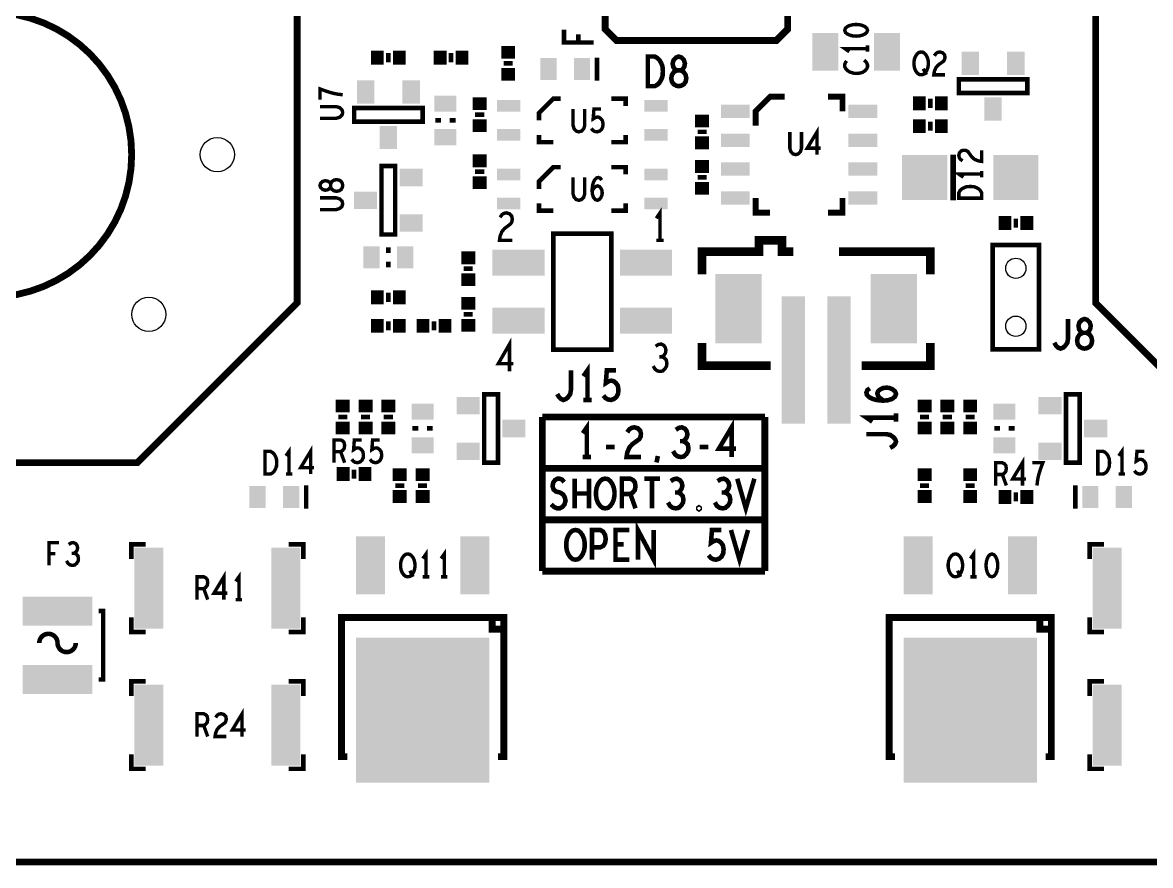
# Model space of a CAD drawing. Extents: x -15 to 124, y -144 to 129.
# Drawn here: x 32.47 to 81.9, y -0.15 to 36.79 of the extents above; entities that cross this region are included whole.
import ezdxf

# ---------------------------------------------------------------- set-up
doc = ezdxf.new("R2010")
doc.units = 0
doc.layers.get('0').update_dxf_attribs({"linetype": 'CONTINUOUS'})
for name, color, linetype in [('BOARD_ART', 7, 'CONTINUOUS'), ('PASTETOP_ART', 6, 'CONTINUOUS'), ('SILK_TOP_ART', 1, 'CONTINUOUS'), ('UCBALANCER-1-4_DRL', 13, 'CONTINUOUS')]:
    doc.layers.add(name, color=color, linetype=linetype)

# ---------------------------------------------------------------- blocks, each defined once
blk = doc.blocks.new('RECTANGLE_61')
blk.add_solid([(2.921, 3.175), (2.921, -3.175), (-2.921, 3.175), (-2.921, -3.175)])
blk = doc.blocks.new('RECTANGLE_51')
blk.add_solid([(1.524, 0.635), (1.524, -0.635), (-1.524, 0.635), (-1.524, -0.635)])
blk = doc.blocks.new('RECTANGLE_45')
blk.add_solid([(0.635, 1.27), (0.635, -1.27), (-0.635, 1.27), (-0.635, -1.27)])
blk = doc.blocks.new('RECTANGLE_38')
blk.add_solid([(0.508, 0.381), (0.508, -0.381), (-0.508, 0.381), (-0.508, -0.381)])
blk = doc.blocks.new('RECTANGLE_58')
blk.add_solid([(0.635, 1.778), (0.635, -1.778), (-0.635, 1.778), (-0.635, -1.778)])
blk = doc.blocks.new('RECTANGLE_37')
blk.add_solid([(0.381, 0.508), (0.381, -0.508), (-0.381, 0.508), (-0.381, -0.508)])
blk = doc.blocks.new('RECTANGLE_70')
blk.add_solid([(0.3556, 0.4826), (0.3556, -0.4826), (-0.3556, 0.4826), (-0.3556, -0.4826)])
blk = doc.blocks.new('RECTANGLE_47')
blk.add_solid([(0.5715, 0.8255), (0.5715, -0.8255), (-0.5715, 0.8255), (-0.5715, -0.8255)])
blk = doc.blocks.new('RECTANGLE_43')
blk.add_solid([(1.016, 1.524), (1.016, -1.524), (-1.016, 1.524), (-1.016, -1.524)])
blk = doc.blocks.new('RECTANGLE_73')
blk.add_solid([(0.3048, 0.2794), (0.3048, -0.2794), (-0.3048, 0.2794), (-0.3048, -0.2794)])
blk = doc.blocks.new('RECTANGLE_68')
blk.add_solid([(0.4826, 0.3556), (0.4826, -0.3556), (-0.4826, 0.3556), (-0.4826, -0.3556)])
blk = doc.blocks.new('RECTANGLE_40')
blk.add_solid([(0.635, 0.2921), (0.635, -0.2921), (-0.635, 0.2921), (-0.635, -0.2921)])
blk = doc.blocks.new('RECTANGLE_74')
blk.add_solid([(0.2794, 0.3048), (0.2794, -0.3048), (-0.2794, 0.3048), (-0.2794, -0.3048)])
blk = doc.blocks.new('RECTANGLE_53')
blk.add_solid([(1.143, 0.5715), (1.143, -0.5715), (-1.143, 0.5715), (-1.143, -0.5715)])
blk = doc.blocks.new('RECTANGLE_34')
blk.add_solid([(0.508, 0.254), (0.508, -0.254), (-0.508, 0.254), (-0.508, -0.254)])
blk = doc.blocks.new('RECTANGLE_60')
blk.add_solid([(0.508, 2.794), (0.508, -2.794), (-0.508, 2.794), (-0.508, -2.794)])
blk = doc.blocks.new('SQUARE_72')
blk.add_solid([(0.9906, 0.9906), (0.9906, -0.9906), (-0.9906, 0.9906), (-0.9906, -0.9906)])
blk = doc.blocks.new('ROUND_4')
blk.add_circle((0, 0), 0.445)
blk = doc.blocks.new('ROUND_6')
blk.add_circle((0, 0), 0.75)

msp = doc.modelspace()

# ---------------------------------------------------------------- linework, layer by layer
at = {"layer": 'BOARD_ART', "const_width": 0.3}
for points in [[(58.5, 44), (58, 43.5), (58, 36.5), (58.5, 36), (65.5, 36), (66, 36.5), (66, 43.5), (65.5, 44), (58.5, 44)], [(0, 24.75), (0, 19.75), (0, 1), (1, 0), (123, 0), (124, 1), (124, 19.75), (124, 22.75)]]:
    msp.add_lwpolyline(points, dxfattribs=at)
msp.add_lwpolyline([(24.75, 31, 1), (37.25, 31, 1)], format="xyb", close=True, dxfattribs=at)
at = {"layer": 'SILK_TOP_ART'}
for points, const_width in [([(31, 44.5), (37.5, 44.5), (44.5, 37.5), (44.5, 24.5), (37.5, 17.5), (24.5, 17.5), (17.5, 24.5), (17.5, 37.5), (24.5, 44.5), (31, 44.5)], 0.3), ([(93, 44.5), (99.5, 44.5), (106.5, 37.5), (106.5, 24.5), (99.5, 17.5), (86.5, 17.5), (79.5, 24.5), (79.5, 37.5), (86.5, 44.5), (93, 44.5)], 0.3), ([(57.5, 35.915), (56.2, 35.915), (56.2, 36.485)], 0.2), ([(68.5, 36.45), (68.5333, 36.3567), (68.6167, 36.2867), (68.7167, 36.24), (68.85, 36.205), (69, 36.1933), (69.15, 36.205), (69.2833, 36.24), (69.3834, 36.2867), (69.4667, 36.3567), (69.5, 36.45), (69.4667, 36.5433), (69.3834, 36.6133), (69.2833, 36.66), (69.15, 36.695), (69, 36.7067), (68.85, 36.695), (68.7167, 36.66), (68.6167, 36.6133), (68.5333, 36.5433), (68.5, 36.45)], 0.15), ([(56.8283, 36.275), (56.8283, 35.915)], 0.2), ([(69.5, 35.65), (68.5, 35.65), (68.7, 35.51)], 0.15), ([(69.5, 35.51), (69.5, 35.79)], 0.15), ([(48.5, 35.05), (48.5, 35.45)], 0.2032), ([(51.25, 35.05), (51.25, 35.45)], 0.2032), ([(53.95, 35), (53.55, 35)], 0.2032), ([(57.647, 35.258), (57.647, 34.242)], 0.2032), ([(59.87, 34), (59.87, 35.3), (60.17, 35.3), (60.29, 35.235), (60.38, 35.1483), (60.455, 35.0184), (60.515, 34.8666), (60.53, 34.65), (60.515, 34.4333), (60.455, 34.2816), (60.38, 34.1516), (60.29, 34.065), (60.17, 34), (59.87, 34)], 0.2), ([(61.227, 34), (61.332, 34.0217), (61.452, 34.0866), (61.527, 34.195), (61.557, 34.3467), (61.527, 34.4983), (61.437, 34.6283), (61.302, 34.6933), (61.152, 34.6933), (61.062, 34.7367), (60.987, 34.845), (60.957, 34.9967), (61.002, 35.1483), (61.107, 35.2567), (61.227, 35.3), (61.347, 35.2567), (61.452, 35.1483), (61.497, 34.9967), (61.467, 34.845), (61.392, 34.7367), (61.302, 34.6933), (61.152, 34.6933), (61.017, 34.6283), (60.927, 34.4983), (60.897, 34.3467), (60.927, 34.195), (61.002, 34.0866), (61.122, 34.0217), (61.227, 34)], 0.2), ([(68.5833, 35.1067), (68.5333, 35.0367), (68.5, 34.955), (68.5, 34.8617), (68.55, 34.7567), (68.6333, 34.675), (68.7333, 34.6167), (68.9, 34.57), (69.05, 34.5583), (69.2, 34.5817), (69.3, 34.6167), (69.4, 34.6867), (69.4667, 34.7683), (69.5, 34.85), (69.5, 34.9317), (69.4667, 35.0133), (69.4167, 35.0833), (69.35, 35.1417)], 0.15), ([(71.85, 34.5), (71.7567, 34.5167), (71.675, 34.5833), (71.605, 34.6833), (71.5583, 34.8), (71.535, 34.9333), (71.535, 35.0667), (71.5583, 35.2), (71.605, 35.3167), (71.675, 35.4167), (71.7567, 35.4833), (71.85, 35.5), (71.9433, 35.4833), (72.025, 35.4167), (72.095, 35.3167), (72.1417, 35.2), (72.165, 35.0667), (72.165, 34.9333), (72.1417, 34.8), (72.095, 34.6833), (72.025, 34.5833), (71.9433, 34.5167), (71.85, 34.5)], 0.15), ([(72.4283, 35.3333), (72.4983, 35.4333), (72.58, 35.4833), (72.6733, 35.5), (72.79, 35.4667), (72.8717, 35.3833), (72.895, 35.2833), (72.8833, 35.1833), (72.8367, 35.1), (72.6033, 34.9333), (72.4983, 34.8167), (72.4283, 34.65), (72.405, 34.5), (72.895, 34.5)], 0.15), ([(71.9433, 34.7667), (72.0833, 34.5)], 0.15), ([(76.5, 34.3), (73.5, 34.3), (73.5, 33.7), (76.5, 33.7), (76.5, 34.3)], 0.2), ([(46.5, 33.6267), (46.2833, 33.65), (46.1, 33.685), (45.9333, 33.7317), (45.75, 33.79), (45.5, 33.8833), (45.5, 33.4167)], 0.15), ([(64.595, 32.27), (64.595, 32.905), (65.23, 33.54), (65.865, 33.54)], 0.254), ([(67.77, 33.54), (68.405, 33.54), (68.405, 32.905)], 0.254), ([(45.5, 32.5933), (46.2167, 32.5933), (46.3667, 32.64), (46.4667, 32.7333), (46.5, 32.85), (46.4667, 32.9667), (46.3667, 33.06), (46.2167, 33.1067), (45.5, 33.1067)], 0.15), ([(50, 33.05), (47, 33.05), (47, 32.45), (50, 32.45), (50, 33.05)], 0.2), ([(55.095, 32.5), (55.095, 32.8175), (55.73, 33.4525), (56.0475, 33.4525)], 0.2032), ([(58.27, 33.4525), (58.905, 33.4525), (58.905, 33.135)], 0.2032), ([(72.25, 33.45), (72.25, 33.05)], 0.2032), ([(52.3, 32.75), (52.7, 32.75)], 0.2032), ([(56.5933, 33), (56.5933, 32.2833), (56.64, 32.1333), (56.7333, 32.0333), (56.85, 32), (56.9667, 32.0333), (57.06, 32.1333), (57.1067, 32.2833), (57.1067, 33)], 0.15), ([(57.3933, 32.15), (57.4633, 32.0667), (57.545, 32.0167), (57.65, 32), (57.755, 32.0333), (57.8367, 32.1), (57.895, 32.2167), (57.9067, 32.35), (57.8833, 32.4833), (57.825, 32.5667), (57.7433, 32.6333), (57.6617, 32.65), (57.58, 32.6333), (57.475, 32.5667), (57.51, 33), (57.825, 33)], 0.15), ([(50.5555, 32.5), (50.8095, 32.5)], 0.2032), ([(51.1905, 32.5), (51.4445, 32.5)], 0.2032), ([(67.29, 31), (67.29, 32), (66.8583, 31.2833), (67.4417, 31.2833)], 0.15), ([(72.25, 32.45), (72.25, 32.05)], 0.2032), ([(55.73, 31.5475), (55.095, 31.5475), (55.095, 31.865)], 0.2032), ([(58.905, 31.865), (58.905, 31.5475), (58.27, 31.5475)], 0.2032), ([(62.45, 32), (62.05, 32)], 0.2032), ([(66.0933, 32), (66.0933, 31.2833), (66.14, 31.1333), (66.2333, 31.0333), (66.35, 31), (66.4667, 31.0333), (66.56, 31.1333), (66.6067, 31.2833), (66.6067, 32)], 0.15), ([(73.6667, 30.7283), (73.5667, 30.7983), (73.5167, 30.88), (73.5, 30.9733), (73.5333, 31.09), (73.6167, 31.1717), (73.7167, 31.195), (73.8167, 31.1833), (73.9, 31.1367), (74.0667, 30.9033), (74.1833, 30.7983), (74.35, 30.7283), (74.5, 30.705), (74.5, 31.195)], 0.15), ([(73.25, 29), (73.25, 31)], 0.25), ([(48.8, 27.5), (48.8, 30.5), (48.2, 30.5), (48.2, 27.5), (48.8, 27.5)], 0.2), ([(52.3, 30.25), (52.7, 30.25)], 0.2032), ([(55.095, 29.5), (55.095, 29.8175), (55.73, 30.4525), (56.0475, 30.4525)], 0.2032), ([(58.27, 30.4525), (58.905, 30.4525), (58.905, 30.135)], 0.2032), ([(74.5, 30.15), (73.5, 30.15), (73.7, 30.01)], 0.15), ([(74.5, 30.01), (74.5, 30.29)], 0.15), ([(46.5, 29.65), (46.4833, 29.7317), (46.4333, 29.825), (46.35, 29.8833), (46.2333, 29.9067), (46.1167, 29.8833), (46.0167, 29.8133), (45.9667, 29.7083), (45.9667, 29.5917), (45.9333, 29.5217), (45.85, 29.4633), (45.7333, 29.44), (45.6167, 29.475), (45.5333, 29.5567), (45.5, 29.65), (45.5333, 29.7433), (45.6167, 29.825), (45.7333, 29.86), (45.85, 29.8367), (45.9333, 29.7783), (45.9667, 29.7083), (45.9667, 29.5917), (46.0167, 29.4867), (46.1167, 29.4167), (46.2333, 29.3933), (46.35, 29.4167), (46.4333, 29.475), (46.4833, 29.5683), (46.5, 29.65)], 0.15), ([(56.5933, 30), (56.5933, 29.2833), (56.64, 29.1333), (56.7333, 29.0333), (56.85, 29), (56.9667, 29.0333), (57.06, 29.1333), (57.1067, 29.2833), (57.1067, 30)], 0.15), ([(57.4283, 29.4166), (57.51, 29.5333), (57.58, 29.6), (57.6733, 29.6333), (57.755, 29.6), (57.8133, 29.5333), (57.86, 29.4333), (57.8717, 29.3167), (57.86, 29.2167), (57.8133, 29.1166), (57.7433, 29.0333), (57.6617, 29), (57.5683, 29.0333), (57.4867, 29.1333), (57.44, 29.2833), (57.4283, 29.45), (57.4517, 29.6666), (57.4867, 29.7833), (57.545, 29.9), (57.6267, 29.9833), (57.7083, 30), (57.79, 29.9667), (57.8483, 29.8833)], 0.15), ([(62.05, 30), (62.45, 30)], 0.2032), ([(74.5, 29.0933), (73.5, 29.0933), (73.5, 29.3267), (73.55, 29.42), (73.6167, 29.49), (73.7167, 29.5483), (73.8334, 29.595), (74, 29.6067), (74.1667, 29.595), (74.2833, 29.5483), (74.3834, 29.49), (74.45, 29.42), (74.5, 29.3267), (74.5, 29.0933)], 0.15), ([(45.5, 28.5933), (46.2167, 28.5933), (46.3667, 28.64), (46.4667, 28.7333), (46.5, 28.85), (46.4667, 28.9667), (46.3667, 29.06), (46.2167, 29.1067), (45.5, 29.1067)], 0.15), ([(65.23, 28.46), (64.595, 28.46), (64.595, 29.095)], 0.254), ([(68.405, 29.095), (68.405, 28.46), (67.77, 28.46)], 0.254), ([(55.73, 28.5475), (55.095, 28.5475), (55.095, 28.865)], 0.2032), ([(58.905, 28.865), (58.905, 28.5475), (58.27, 28.5475)], 0.2032), ([(60.4, 27.25), (60.4, 28.45), (60.24, 28.21)], 0.15), ([(53.3967, 28.25), (53.4767, 28.37), (53.57, 28.43), (53.6767, 28.45), (53.81, 28.41), (53.9033, 28.31), (53.93, 28.19), (53.9167, 28.07), (53.8633, 27.97), (53.5967, 27.77), (53.4767, 27.63), (53.3967, 27.43), (53.37, 27.25), (53.93, 27.25)], 0.15), ([(76, 28.2), (76, 27.8)], 0.2032), ([(55.73, 22.46), (58.27, 22.46), (58.27, 27.54), (55.73, 27.54), (55.73, 22.46)], 0.2032), ([(60.24, 27.25), (60.56, 27.25)], 0.15), ([(62.25, 25.75), (62.25, 26.75), (64.75, 26.75), (64.75, 27.25), (65.75, 27.25), (65.75, 26.75), (66.25, 26.75)], 0.381), ([(48.5, 26.9445), (48.5, 26.6905)], 0.2032), ([(72.25, 25.75), (72.25, 26.75), (68.25, 26.75)], 0.381), ([(74.984, 26.147), (74.984, 22.464), (77.016, 22.464), (77.016, 27.036), (74.984, 27.036), (74.984, 26.147)], 0.2032), ([(48.5, 26.3095), (48.5, 26.0555)], 0.2032), ([(52.2, 26), (51.8, 26)], 0.2032), ([(48.5, 24.55), (48.5, 24.95)], 0.2032), ([(48.5, 23.3), (48.5, 23.7)], 0.2032), ([(50.5, 23.7), (50.5, 23.3)], 0.2032), ([(52.2, 24), (51.8, 24)], 0.2032), ([(77.6865, 22.76), (77.7615, 22.63), (77.8515, 22.5433), (77.9565, 22.5), (78.0765, 22.5433), (78.1665, 22.63), (78.2565, 22.76), (78.2865, 22.9333), (78.2865, 23.8)], 0.2), ([(79.0135, 22.5), (79.1185, 22.5217), (79.2385, 22.5866), (79.3135, 22.695), (79.3435, 22.8467), (79.3135, 22.9983), (79.2235, 23.1283), (79.0885, 23.1933), (78.9385, 23.1933), (78.8485, 23.2367), (78.7735, 23.345), (78.7435, 23.4967), (78.7885, 23.6483), (78.8935, 23.7567), (79.0135, 23.8), (79.1335, 23.7567), (79.2385, 23.6483), (79.2835, 23.4967), (79.2535, 23.345), (79.1785, 23.2367), (79.0885, 23.1933), (78.9385, 23.1933), (78.8035, 23.1283), (78.7135, 22.9983), (78.6835, 22.8467), (78.7135, 22.695), (78.7885, 22.5866), (78.9085, 22.5217), (79.0135, 22.5)], 0.2), ([(53.81, 21.5), (53.81, 22.7), (53.3167, 21.84), (53.9833, 21.84)], 0.15), ([(60.4933, 22.14), (60.5733, 22.2), (60.64, 22.3), (60.6667, 22.42), (60.64, 22.54), (60.5733, 22.64), (60.4533, 22.7), (60.3333, 22.68), (60.2133, 22.6)], 0.15), ([(62.25, 22.75), (62.25, 21.75), (65.25, 21.75)], 0.381), ([(69.25, 21.75), (72.25, 21.75), (72.25, 22.75)], 0.381), ([(57.227, 20.25), (57.227, 21.55), (57.047, 21.29)], 0.2), ([(60.1067, 21.74), (60.1867, 21.6), (60.2933, 21.52), (60.4133, 21.5), (60.52, 21.52), (60.6267, 21.62), (60.6933, 21.74), (60.7067, 21.86), (60.68, 22), (60.5867, 22.1), (60.4933, 22.14), (60.3733, 22.14)], 0.15), ([(55.9, 20.51), (55.975, 20.38), (56.065, 20.2933), (56.17, 20.25), (56.29, 20.2933), (56.38, 20.38), (56.47, 20.51), (56.5, 20.6833), (56.5, 21.55)], 0.2), ([(57.924, 20.445), (58.014, 20.3366), (58.119, 20.2717), (58.254, 20.25), (58.389, 20.2933), (58.494, 20.38), (58.569, 20.5316), (58.584, 20.705), (58.554, 20.8783), (58.479, 20.9867), (58.374, 21.0733), (58.269, 21.095), (58.164, 21.0733), (58.029, 20.9867), (58.074, 21.55), (58.479, 21.55)], 0.2), ([(70.2084, 20.219), (70.0567, 20.324), (69.97, 20.414), (69.9267, 20.534), (69.97, 20.639), (70.0567, 20.714), (70.1867, 20.774), (70.3383, 20.789), (70.4684, 20.774), (70.5984, 20.714), (70.7067, 20.624), (70.75, 20.519), (70.7067, 20.399), (70.5767, 20.294), (70.3817, 20.234), (70.165, 20.219), (69.8834, 20.249), (69.7316, 20.294), (69.58, 20.369), (69.4717, 20.474), (69.45, 20.579), (69.4933, 20.684), (69.6017, 20.759)], 0.2), ([(52.7, 20.5), (52.7, 17.5), (53.3, 17.5), (53.3, 20.5), (52.7, 20.5)], 0.2), ([(57.047, 20.25), (57.407, 20.25)], 0.2), ([(78.2, 20.5), (78.2, 17.5), (78.8, 17.5), (78.8, 20.5), (78.2, 20.5)], 0.2), ([(46.7, 19.5), (46.3, 19.5)], 0.2032), ([(47.7, 19.5), (47.3, 19.5)], 0.2032), ([(48.3, 19.5), (48.7, 19.5)], 0.2032), ([(55.25, 19.5), (55.25, 12.75)], 0.3), ([(55.25, 19.5), (65, 19.5)], 0.3), ([(57.2, 17.75), (57.2, 19.05), (57.02, 18.79)], 0.2), ([(63.542, 17.75), (63.542, 19.05), (62.987, 18.1183), (63.737, 18.1183)], 0.2), ([(65, 19.5), (65, 12.75)], 0.3), ([(70.75, 19.477), (69.45, 19.477), (69.71, 19.297)], 0.2), ([(70.75, 19.297), (70.75, 19.657)], 0.2), ([(72.2, 19.5), (71.8, 19.5)], 0.2032), ([(73.2, 19.5), (72.8, 19.5)], 0.2032), ([(73.8, 19.5), (74.2, 19.5)], 0.2032), ([(49.8095, 19), (49.5555, 19)], 0.2032), ([(50.4445, 19), (50.1905, 19)], 0.2032), ([(58.969, 18.8333), (59.059, 18.9633), (59.164, 19.0283), (59.284, 19.05), (59.434, 19.0067), (59.539, 18.8983), (59.569, 18.7684), (59.554, 18.6383), (59.494, 18.53), (59.194, 18.3133), (59.059, 18.1617), (58.969, 17.945), (58.939, 17.75), (59.569, 17.75)], 0.2), ([(61.413, 18.4433), (61.503, 18.5083), (61.578, 18.6166), (61.608, 18.7467), (61.578, 18.8767), (61.503, 18.985), (61.368, 19.05), (61.233, 19.0283), (61.098, 18.9417)], 0.2), ([(70.49, 18.15), (70.62, 18.225), (70.7067, 18.315), (70.75, 18.42), (70.7067, 18.54), (70.62, 18.63), (70.49, 18.72), (70.3167, 18.75), (69.45, 18.75)], 0.2), ([(75.3095, 19), (75.0555, 19)], 0.2032), ([(75.9445, 19), (75.6905, 19)], 0.2032), ([(46.1167, 17.5), (46.1167, 18.5), (46.4083, 18.5), (46.5017, 18.45), (46.56, 18.3833), (46.5833, 18.25), (46.56, 18.1167), (46.49, 18.0333), (46.4083, 17.9833), (46.1167, 17.9833)], 0.15), ([(46.8933, 17.65), (46.9633, 17.5667), (47.045, 17.5167), (47.15, 17.5), (47.255, 17.5333), (47.3367, 17.6), (47.395, 17.7167), (47.4067, 17.85), (47.3833, 17.9833), (47.325, 18.0667), (47.2433, 18.1333), (47.1617, 18.15), (47.08, 18.1333), (46.975, 18.0667), (47.01, 18.5), (47.325, 18.5)], 0.15), ([(47.6933, 17.65), (47.7633, 17.5667), (47.845, 17.5167), (47.95, 17.5), (48.055, 17.5333), (48.1367, 17.6), (48.195, 17.7167), (48.2067, 17.85), (48.1833, 17.9833), (48.125, 18.0667), (48.0433, 18.1333), (47.9617, 18.15), (47.88, 18.1333), (47.775, 18.0667), (47.81, 18.5), (48.125, 18.5)], 0.15), ([(60.978, 18.01), (61.068, 17.8583), (61.188, 17.7717), (61.323, 17.75), (61.443, 17.7717), (61.563, 17.88), (61.638, 18.01), (61.653, 18.14), (61.623, 18.2916), (61.518, 18.4), (61.413, 18.4433), (61.278, 18.4433)], 0.2), ([(43.0933, 17), (43.0933, 18), (43.3267, 18), (43.42, 17.95), (43.49, 17.8833), (43.5483, 17.7833), (43.595, 17.6666), (43.6067, 17.5), (43.595, 17.3333), (43.5483, 17.2167), (43.49, 17.1166), (43.42, 17.05), (43.3267, 17), (43.0933, 17)], 0.15), ([(44.15, 17), (44.15, 18), (44.01, 17.8)], 0.15), ([(45.09, 17), (45.09, 18), (44.6583, 17.2833), (45.2417, 17.2833)], 0.15), ([(46.4083, 17.9833), (46.5833, 17.5)], 0.15), ([(57.02, 17.75), (57.38, 17.75)], 0.2), ([(58.032, 18.1833), (58.422, 18.1833)], 0.2), ([(60.251, 17.5117), (60.311, 17.7933)], 0.2), ([(62.14, 18.1833), (62.53, 18.1833)], 0.2), ([(79.5933, 17), (79.5933, 18), (79.8267, 18), (79.92, 17.95), (79.99, 17.8833), (80.0483, 17.7833), (80.095, 17.6666), (80.1067, 17.5), (80.095, 17.3333), (80.0483, 17.2167), (79.99, 17.1166), (79.92, 17.05), (79.8267, 17), (79.5933, 17)], 0.15), ([(80.65, 17), (80.65, 18), (80.51, 17.8)], 0.15), ([(81.1933, 17.15), (81.2633, 17.0667), (81.345, 17.0167), (81.45, 17), (81.555, 17.0333), (81.6367, 17.1), (81.695, 17.2167), (81.7067, 17.35), (81.6833, 17.4833), (81.625, 17.5667), (81.5433, 17.6333), (81.4617, 17.65), (81.38, 17.6333), (81.275, 17.5667), (81.31, 18), (81.625, 18)], 0.15), ([(47, 16.8), (47, 17.2)], 0.2032), ([(55.25, 17.25), (65, 17.25)], 0.3), ([(75.1167, 16.5), (75.1167, 17.5), (75.4083, 17.5), (75.5017, 17.45), (75.56, 17.3833), (75.5833, 17.25), (75.56, 17.1167), (75.49, 17.0333), (75.4083, 16.9833), (75.1167, 16.9833)], 0.15), ([(76.29, 16.5), (76.29, 17.5), (75.8583, 16.7833), (76.4417, 16.7833)], 0.15), ([(76.9267, 16.5), (76.95, 16.7167), (76.985, 16.9), (77.0317, 17.0667), (77.09, 17.25), (77.1833, 17.5), (76.7167, 17.5)], 0.15), ([(44.01, 17), (44.29, 17)], 0.15), ([(55.635, 15.6733), (55.755, 15.565), (55.89, 15.5), (56.01, 15.5), (56.13, 15.565), (56.22, 15.6733), (56.265, 15.825), (56.235, 15.9766), (56.16, 16.1067), (56.025, 16.1933), (55.845, 16.2367), (55.74, 16.3233), (55.695, 16.475), (55.725, 16.6267), (55.8, 16.735), (55.905, 16.8), (56.01, 16.8), (56.115, 16.7567), (56.205, 16.6483)], 0.2), ([(56.662, 15.5), (56.662, 16.8)], 0.2), ([(57.292, 16.8), (57.292, 15.5)], 0.2), ([(58.004, 15.5), (57.884, 15.5217), (57.779, 15.6083), (57.689, 15.7383), (57.629, 15.89), (57.599, 16.0633), (57.599, 16.2367), (57.629, 16.41), (57.689, 16.5617), (57.779, 16.6917), (57.884, 16.7783), (58.004, 16.8), (58.124, 16.7783), (58.229, 16.6917), (58.319, 16.5617), (58.379, 16.41), (58.409, 16.2367), (58.409, 16.0633), (58.379, 15.89), (58.319, 15.7383), (58.229, 15.6083), (58.124, 15.5217), (58.004, 15.5)], 0.2), ([(58.731, 15.5), (58.731, 16.8), (59.106, 16.8), (59.226, 16.735), (59.301, 16.6483), (59.331, 16.475), (59.301, 16.3017), (59.211, 16.1933), (59.106, 16.1283), (58.731, 16.1283)], 0.2), ([(59.713, 16.8), (60.403, 16.8)], 0.2), ([(60.058, 16.8), (60.058, 15.5)], 0.2), ([(61.19, 16.1933), (61.28, 16.2583), (61.355, 16.3666), (61.385, 16.4967), (61.355, 16.6267), (61.28, 16.735), (61.145, 16.8), (61.01, 16.7783), (60.875, 16.6917)], 0.2), ([(63.244, 16.1933), (63.334, 16.2583), (63.409, 16.3666), (63.439, 16.4967), (63.409, 16.6267), (63.334, 16.735), (63.199, 16.8), (63.064, 16.7783), (62.929, 16.6917)], 0.2), ([(63.791, 16.8), (64.166, 15.5), (64.541, 16.8)], 0.2), ([(75.4083, 16.9833), (75.5833, 16.5)], 0.15), ([(80.51, 17), (80.79, 17)], 0.15), ([(44.897, 16.508), (44.897, 15.492)], 0.2032), ([(49.2, 16.5), (48.8, 16.5)], 0.2032), ([(49.8, 16.5), (50.2, 16.5)], 0.2032), ([(72.2, 16.5), (71.8, 16.5)], 0.2032), ([(73.8, 16.5), (74.2, 16.5)], 0.2032), ([(78.603, 15.492), (78.603, 16.508)], 0.2032), ([(57.292, 16.15), (56.662, 16.15)], 0.2), ([(59.106, 16.1283), (59.331, 15.5)], 0.2), ([(60.755, 15.76), (60.845, 15.6083), (60.965, 15.5217), (61.1, 15.5), (61.22, 15.5217), (61.34, 15.63), (61.415, 15.76), (61.43, 15.89), (61.4, 16.0416), (61.295, 16.15), (61.19, 16.1933), (61.055, 16.1933)], 0.2), ([(62.809, 15.76), (62.899, 15.6083), (63.019, 15.5217), (63.154, 15.5), (63.274, 15.5217), (63.394, 15.63), (63.469, 15.76), (63.484, 15.89), (63.454, 16.0416), (63.349, 16.15), (63.244, 16.1933), (63.109, 16.1933)], 0.2), ([(76, 16.2), (76, 15.8)], 0.2032), ([(62.112, 15.4567), (62.082, 15.4783), (62.082, 15.5217), (62.112, 15.5433), (62.142, 15.5217), (62.142, 15.4783), (62.112, 15.4567)], 0.2), ([(55.25, 15), (65, 15)], 0.3), ([(59.436, 13.25), (59.436, 14.55), (60.126, 13.25), (60.126, 14.55)], 0.2), ([(56.7, 13.25), (56.58, 13.2717), (56.475, 13.3583), (56.385, 13.4883), (56.325, 13.64), (56.295, 13.8133), (56.295, 13.9867), (56.325, 14.16), (56.385, 14.3117), (56.475, 14.4417), (56.58, 14.5283), (56.7, 14.55), (56.82, 14.5283), (56.925, 14.4417), (57.015, 14.3117), (57.075, 14.16), (57.105, 13.9867), (57.105, 13.8133), (57.075, 13.64), (57.015, 13.4883), (56.925, 13.3583), (56.82, 13.2717), (56.7, 13.25)], 0.2), ([(57.427, 13.25), (57.427, 14.55), (57.787, 14.55), (57.907, 14.485), (57.997, 14.3333), (58.027, 14.16), (57.997, 13.9867), (57.922, 13.8567), (57.787, 13.7916), (57.427, 13.7916)], 0.2), ([(59.054, 13.25), (58.454, 13.25), (58.454, 14.55), (59.054, 14.55)], 0.2), ([(62.532, 13.445), (62.622, 13.3366), (62.727, 13.2717), (62.862, 13.25), (62.997, 13.2933), (63.102, 13.38), (63.177, 13.5316), (63.192, 13.705), (63.162, 13.8783), (63.087, 13.9867), (62.982, 14.0733), (62.877, 14.095), (62.772, 14.0733), (62.637, 13.9867), (62.682, 14.55), (63.087, 14.55)], 0.2), ([(63.514, 14.55), (63.889, 13.25), (64.264, 14.55)], 0.2), ([(33.6283, 13), (33.6283, 14), (34.0717, 14)], 0.15), ([(34.7317, 13.5333), (34.8017, 13.5833), (34.86, 13.6666), (34.8833, 13.7667), (34.86, 13.8667), (34.8017, 13.95), (34.6967, 14), (34.5917, 13.9833), (34.4867, 13.9167)], 0.15), ([(37.233, 13.281), (37.233, 13.916), (37.868, 13.916)], 0.2032), ([(44.132, 13.916), (44.767, 13.916), (44.767, 13.281)], 0.2032), ([(58.814, 13.9217), (58.454, 13.9217)], 0.2), ([(79.233, 13.281), (79.233, 13.916), (79.868, 13.916)], 0.2032), ([(33.9083, 13.5167), (33.6283, 13.5167)], 0.15), ([(34.3933, 13.2), (34.4633, 13.0833), (34.5567, 13.0167), (34.6617, 13), (34.755, 13.0167), (34.8483, 13.1), (34.9067, 13.2), (34.9183, 13.3), (34.895, 13.4166), (34.8133, 13.5), (34.7317, 13.5333), (34.6267, 13.5333)], 0.15), ([(49.35, 12.5), (49.2567, 12.5167), (49.175, 12.5833), (49.105, 12.6833), (49.0583, 12.8), (49.035, 12.9333), (49.035, 13.0667), (49.0583, 13.2), (49.105, 13.3167), (49.175, 13.4167), (49.2567, 13.4833), (49.35, 13.5), (49.4433, 13.4833), (49.525, 13.4167), (49.595, 13.3167), (49.6417, 13.2), (49.665, 13.0667), (49.665, 12.9333), (49.6417, 12.8), (49.595, 12.6833), (49.525, 12.5833), (49.4433, 12.5167), (49.35, 12.5)], 0.15), ([(50.15, 12.5), (50.15, 13.5), (50.01, 13.3)], 0.15), ([(50.95, 12.5), (50.95, 13.5), (50.81, 13.3)], 0.15), ([(73.35, 12.5), (73.2567, 12.5167), (73.175, 12.5833), (73.105, 12.6833), (73.0583, 12.8), (73.035, 12.9333), (73.035, 13.0667), (73.0583, 13.2), (73.105, 13.3167), (73.175, 13.4167), (73.2567, 13.4833), (73.35, 13.5), (73.4433, 13.4833), (73.525, 13.4167), (73.595, 13.3167), (73.6417, 13.2), (73.665, 13.0667), (73.665, 12.9333), (73.6417, 12.8), (73.595, 12.6833), (73.525, 12.5833), (73.4433, 12.5167), (73.35, 12.5)], 0.15), ([(74.15, 12.5), (74.15, 13.5), (74.01, 13.3)], 0.15), ([(74.95, 13.5), (74.8567, 13.4667), (74.7867, 13.3833), (74.74, 13.2833), (74.705, 13.15), (74.6933, 13), (74.705, 12.85), (74.74, 12.7167), (74.7867, 12.6166), (74.8567, 12.5333), (74.95, 12.5), (75.0433, 12.5333), (75.1133, 12.6166), (75.16, 12.7167), (75.195, 12.85), (75.2067, 13), (75.195, 13.15), (75.16, 13.2833), (75.1133, 13.3833), (75.0433, 13.4667), (74.95, 13.5)], 0.15), ([(55.25, 12.75), (65, 12.75)], 0.3), ([(40.1167, 11.5), (40.1167, 12.5), (40.4083, 12.5), (40.5017, 12.45), (40.56, 12.3833), (40.5833, 12.25), (40.56, 12.1167), (40.49, 12.0333), (40.4083, 11.9833), (40.1167, 11.9833)], 0.15), ([(41.29, 11.5), (41.29, 12.5), (40.8583, 11.7833), (41.4417, 11.7833)], 0.15), ([(41.95, 11.5), (41.95, 12.5), (41.81, 12.3)], 0.15), ([(49.4433, 12.7667), (49.5833, 12.5)], 0.15), ([(50.01, 12.5), (50.29, 12.5)], 0.15), ([(50.81, 12.5), (51.09, 12.5)], 0.15), ([(73.4433, 12.7667), (73.5833, 12.5)], 0.15), ([(74.01, 12.5), (74.29, 12.5)], 0.15), ([(40.4083, 11.9833), (40.5833, 11.5)], 0.15), ([(41.81, 11.5), (42.09, 11.5)], 0.15), ([(35.8, 8), (36, 8), (36, 11), (35.8, 11)], 0.2), ([(37.868, 10.084), (37.233, 10.084), (37.233, 10.719)], 0.2032), ([(44.767, 10.719), (44.767, 10.084), (44.132, 10.084)], 0.2032), ([(53.302, 4.618), (53.556, 4.618), (53.556, 10.714), (46.444, 10.714), (46.444, 4.618), (46.698, 4.618)], 0.3048), ([(53.556, 10.206), (53.048, 10.206), (53.048, 10.714)], 0.3048), ([(77.302, 4.618), (77.556, 4.618), (77.556, 10.714), (70.444, 10.714), (70.444, 4.618), (70.698, 4.618)], 0.3048), ([(77.556, 10.206), (77.048, 10.206), (77.048, 10.714)], 0.3048), ([(79.868, 10.084), (79.233, 10.084), (79.233, 10.719)], 0.2032), ([(37.233, 7.281), (37.233, 7.916), (37.868, 7.916)], 0.2032), ([(44.132, 7.916), (44.767, 7.916), (44.767, 7.281)], 0.2032), ([(79.233, 7.281), (79.233, 7.916), (79.868, 7.916)], 0.2032), ([(40.1167, 5.5), (40.1167, 6.5), (40.4083, 6.5), (40.5017, 6.45), (40.56, 6.3833), (40.5833, 6.25), (40.56, 6.1167), (40.49, 6.0333), (40.4083, 5.9833), (40.1167, 5.9833)], 0.15), ([(40.9283, 6.3333), (40.9983, 6.4333), (41.08, 6.4833), (41.1733, 6.5), (41.29, 6.4667), (41.3717, 6.3833), (41.395, 6.2833), (41.3833, 6.1833), (41.3367, 6.1), (41.1033, 5.9333), (40.9983, 5.8167), (40.9283, 5.65), (40.905, 5.5), (41.395, 5.5)], 0.15), ([(42.09, 5.5), (42.09, 6.5), (41.6583, 5.7833), (42.2417, 5.7833)], 0.15), ([(40.4083, 5.9833), (40.5833, 5.5)], 0.15), ([(37.868, 4.084), (37.233, 4.084), (37.233, 4.719)], 0.2032), ([(44.767, 4.719), (44.767, 4.084), (44.132, 4.084)], 0.2032), ([(79.868, 4.084), (79.233, 4.084), (79.233, 4.719)], 0.2032)]:
    msp.add_lwpolyline(points, dxfattribs=dict(at, const_width=const_width))
at = {"layer": 'SILK_TOP_ART', "const_width": 0.2}
for points in [[(34, 9.6, 1), (33.2, 9.6)], [(34, 9.6, 1), (34.8, 9.6)]]:
    msp.add_lwpolyline(points, format="xyb", dxfattribs=at)

# ---------------------------------------------------------------- block references
at = {"layer": 'PASTETOP_ART'}
for name, p in [('RECTANGLE_47', (67.65, 35.5)), ('RECTANGLE_47', (70.35, 35.5)), ('RECTANGLE_73', (53.75, 35.48)), ('RECTANGLE_74', (48.02, 35.25)), ('RECTANGLE_74', (48.98, 35.25)), ('RECTANGLE_74', (50.77, 35.25)), ('RECTANGLE_74', (51.73, 35.25)), ('RECTANGLE_70', (55.5134, 34.75)), ('RECTANGLE_70', (56.9866, 34.75)), ('RECTANGLE_37', (74, 35)), ('RECTANGLE_37', (76, 35)), ('RECTANGLE_73', (53.75, 34.52)), ('RECTANGLE_37', (47.5, 33.75)), ('RECTANGLE_37', (49.5, 33.75)), ('RECTANGLE_68', (51, 33.2366)), ('RECTANGLE_73', (52.5, 33.23)), ('RECTANGLE_34', (53.7742, 33.135)), ('RECTANGLE_34', (60.2258, 33.135)), ('RECTANGLE_40', (63.706, 32.905)), ('RECTANGLE_40', (69.294, 32.905)), ('RECTANGLE_74', (71.77, 33.25)), ('RECTANGLE_74', (72.73, 33.25)), ('RECTANGLE_37', (75, 33)), ('RECTANGLE_73', (62.25, 32.48)), ('RECTANGLE_37', (48.5, 31.75)), ('RECTANGLE_73', (52.5, 32.27)), ('RECTANGLE_74', (71.77, 32.25)), ('RECTANGLE_74', (72.73, 32.25)), ('RECTANGLE_68', (51, 31.7634)), ('RECTANGLE_34', (53.7742, 31.865)), ('RECTANGLE_34', (60.2258, 31.865)), ('RECTANGLE_73', (62.25, 31.52)), ('RECTANGLE_40', (63.706, 31.635)), ('RECTANGLE_40', (69.294, 31.635)), ('RECTANGLE_73', (52.5, 30.73)), ('RECTANGLE_73', (62.25, 30.48)), ('RECTANGLE_40', (63.706, 30.365)), ('RECTANGLE_40', (69.294, 30.365)), ('SQUARE_72', (72, 30)), ('SQUARE_72', (76, 30)), ('RECTANGLE_38', (49.5, 30)), ('RECTANGLE_34', (53.7742, 30.135)), ('RECTANGLE_34', (60.2258, 30.135)), ('RECTANGLE_73', (52.5, 29.77)), ('RECTANGLE_73', (62.25, 29.52)), ('RECTANGLE_38', (47.5, 29)), ('RECTANGLE_40', (63.706, 29.095)), ('RECTANGLE_40', (69.294, 29.095)), ('RECTANGLE_34', (53.7742, 28.865)), ('RECTANGLE_34', (60.2258, 28.865)), ('RECTANGLE_38', (49.5, 28)), ('RECTANGLE_74', (75.52, 28)), ('RECTANGLE_74', (76.48, 28)), ('RECTANGLE_70', (47.7634, 26.5)), ('RECTANGLE_70', (49.2366, 26.5)), ('RECTANGLE_73', (52, 26.48)), ('RECTANGLE_53', (54.206, 26.27)), ('RECTANGLE_53', (59.794, 26.27)), ('RECTANGLE_73', (52, 25.52)), ('RECTANGLE_43', (63.85, 24.25)), ('RECTANGLE_43', (70.65, 24.25)), ('RECTANGLE_74', (48.02, 24.75)), ('RECTANGLE_74', (48.98, 24.75)), ('RECTANGLE_73', (52, 24.48)), ('RECTANGLE_60', (66.25, 22.0001)), ('RECTANGLE_60', (68.25, 22.0001)), ('RECTANGLE_53', (54.206, 23.73)), ('RECTANGLE_53', (59.794, 23.73)), ('RECTANGLE_74', (48.02, 23.5)), ('RECTANGLE_74', (48.98, 23.5)), ('RECTANGLE_74', (50.02, 23.5)), ('RECTANGLE_74', (50.98, 23.5)), ('RECTANGLE_73', (52, 23.52)), ('RECTANGLE_38', (52, 20)), ('RECTANGLE_38', (77.5, 20)), ('RECTANGLE_73', (46.5, 19.98)), ('RECTANGLE_73', (47.5, 19.98)), ('RECTANGLE_73', (48.5, 19.98)), ('RECTANGLE_68', (50, 19.7366)), ('RECTANGLE_73', (72, 19.98)), ('RECTANGLE_73', (73, 19.98)), ('RECTANGLE_73', (74, 19.98)), ('RECTANGLE_68', (75.5, 19.7366)), ('RECTANGLE_73', (46.5, 19.02)), ('RECTANGLE_73', (47.5, 19.02)), ('RECTANGLE_73', (48.5, 19.02)), ('RECTANGLE_38', (54, 19)), ('RECTANGLE_73', (72, 19.02)), ('RECTANGLE_73', (73, 19.02)), ('RECTANGLE_73', (74, 19.02)), ('RECTANGLE_38', (79.5, 19)), ('RECTANGLE_68', (50, 18.2634)), ('RECTANGLE_38', (52, 18)), ('RECTANGLE_68', (75.5, 18.2634)), ('RECTANGLE_38', (77.5, 18)), ('RECTANGLE_74', (46.52, 17)), ('RECTANGLE_74', (47.48, 17)), ('RECTANGLE_73', (49, 16.98)), ('RECTANGLE_73', (50, 16.98)), ('RECTANGLE_73', (72, 16.98)), ('RECTANGLE_73', (74, 16.98)), ('RECTANGLE_70', (42.7634, 16)), ('RECTANGLE_70', (44.2366, 16)), ('RECTANGLE_70', (79.2634, 16)), ('RECTANGLE_70', (80.7366, 16)), ('RECTANGLE_73', (49, 16.02)), ('RECTANGLE_73', (50, 16.02)), ('RECTANGLE_73', (72, 16.02)), ('RECTANGLE_73', (74, 16.02)), ('RECTANGLE_74', (75.52, 16)), ('RECTANGLE_74', (76.48, 16)), ('RECTANGLE_45', (47.714, 13)), ('RECTANGLE_45', (52.286, 13)), ('RECTANGLE_45', (71.714, 13)), ('RECTANGLE_45', (76.286, 13)), ('RECTANGLE_58', (38, 12)), ('RECTANGLE_58', (44, 12)), ('RECTANGLE_58', (80, 12)), ('RECTANGLE_51', (34, 11)), ('RECTANGLE_61', (50, 6.65)), ('RECTANGLE_61', (74, 6.65)), ('RECTANGLE_51', (34, 8)), ('RECTANGLE_58', (38, 6)), ('RECTANGLE_58', (44, 6)), ('RECTANGLE_58', (80, 6))]:
    msp.add_blockref(name, p, dxfattribs=at)
at = {"layer": 'UCBALANCER-1-4_DRL'}
for name, p in [('ROUND_6', (41, 31)), ('ROUND_4', (76, 26.02)), ('ROUND_6', (38, 24)), ('ROUND_4', (76, 23.48))]:
    msp.add_blockref(name, p, dxfattribs=at)

doc.saveas('drawing.dxf')
